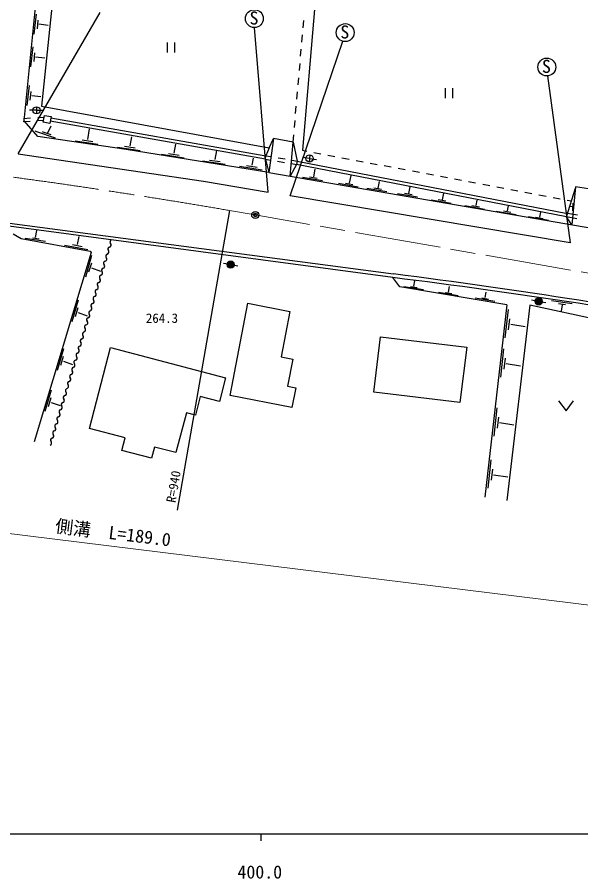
# Model space of a CAD drawing. Units: millimetres, scale not verified. Extents: x 40000 to 680000, y 20000 to 380000.
# Drawn here: x 433962 to 512680, y 198715 to 319063 of the extents above; entities that cross this region are included whole.
import ezdxf
from ezdxf.enums import TextEntityAlignment as Align

# ---------------------------------------------------------------- set-up
doc = ezdxf.new("R2010")
doc.units = ezdxf.units.MM
doc.header["$LTSCALE"] = 1000
doc.header["$PDMODE"] = 32
doc.header["$PDSIZE"] = 500
doc.linetypes.add('CHAIN', pattern=[18.5, 12, -1.5, 3.5, -1.5])
for name, color, linetype, lineweight in [('M-BGD', 7, 'Continuous', 25), ('M-BMK', 2, 'CHAIN', 13), ('M-BMK-SRVR', 3, 'Continuous', 25), ('M-STR-HTXT', 7, 'Continuous', 13), ('M-TTL-BAND', 7, 'Continuous', 25)]:
    doc.layers.add(name, color=color, linetype=linetype, lineweight=lineweight)
doc.styles.add('ＭＳ ゴシック', font='')
doc.styles.get('ＭＳ ゴシック').set_extended_font_data('MS Gothic')

msp = doc.modelspace()

# ---------------------------------------------------------------- linework, layer by layer
at = {"layer": 'M-BGD'}
for p, q in [((434918, 304585), (436977, 325002)), ((439271, 324931), (437352, 306645)), ((475534, 320680), (473809, 300476)), ((434097, 300001), (445555, 319734)), ((436342, 316691), (436662, 319508)), ((436857, 318673), (436740, 317456)), ((436989, 318119), (438269, 317963)), ((473899, 317593), (473986, 318589)), ((469010, 294640), (467102, 317613)), ((473724, 315600), (473811, 316596)), ((454926, 315518), (454926, 314118)), ((455976, 314118), (455976, 315518)), ((472089, 294098), (479450, 315708)), ((435881, 312117), (436200, 314933)), ((473550, 313608), (473637, 314604)), ((436396, 314098), (436278, 312881)), ((436528, 313544), (437808, 313388)), ((473375, 311615), (473462, 312612)), ((473201, 309623), (473288, 310619)), ((508019, 310861), (511200, 287526)), ((435337, 306724), (435657, 309541)), ((435852, 308706), (435735, 307489)), ((435984, 308152), (437264, 307996)), ((473026, 307631), (473113, 308627)), ((493743, 309169), (493743, 307769)), ((494793, 307769), (494793, 309169)), ((436656, 306058), (435656, 306058)), ((436656, 306558), (436656, 305558)), ((436656, 306058), (437656, 306058)), ((437352, 306645), (469147, 300834)), ((472852, 305638), (472939, 306635)), ((434769, 304498), (435767, 304558)), ((434824, 304929), (435822, 304989)), ((436837, 302397), (434918, 304585)), ((436766, 304619), (437624, 304671)), ((436820, 305050), (437706, 305103)), ((437574, 304409), (437754, 305355)), ((437754, 305355), (438679, 305179)), ((438679, 305179), (438500, 304233)), ((468644, 299225), (438563, 304564)), ((438649, 305017), (468709, 299711)), ((472677, 303646), (472764, 304642)), ((438500, 304233), (437574, 304409)), ((438258, 302928), (438679, 303906)), ((443835, 301976), (444046, 303474)), ((436464, 303224), (436516, 303162)), ((436516, 303162), (439241, 302221)), ((449157, 300565), (436837, 302397)), ((437426, 303110), (437520, 303048)), ((437520, 303048), (438653, 302663)), ((449731, 301096), (449975, 302357)), ((469748, 302114), (469112, 297376)), ((469147, 300834), (469748, 302114)), ((472498, 301597), (469748, 302114)), ((472498, 301597), (472590, 302650)), ((442056, 301804), (445239, 301328)), ((443055, 301921), (444537, 301703)), ((447953, 300924), (451136, 300448)), ((448951, 301041), (450433, 300823)), ((455879, 300086), (456122, 301347)), ((472068, 296846), (472498, 301597)), ((472498, 301597), (473055, 298977)), ((434097, 300001), (459970, 296184)), ((469112, 297376), (449157, 300565)), ((454100, 299914), (457283, 299438)), ((455099, 300031), (456581, 299813)), ((461612, 299169), (461856, 300430)), ((468644, 299225), (468709, 299711)), ((469147, 300834), (468709, 299711)), ((468709, 299711), (469403, 299594)), ((473809, 300476), (474413, 300362)), ((474853, 299832), (474724, 298840)), ((475395, 300178), (476378, 299993)), ((477361, 299808), (478344, 299623)), ((459834, 298998), (463017, 298522)), ((460832, 299115), (462315, 298896)), ((466784, 298414), (466971, 299386)), ((468644, 299225), (469112, 297376)), ((468644, 299225), (469337, 299108)), ((470323, 298942), (471309, 298775)), ((470389, 299427), (471375, 299261)), ((472989, 298492), (472068, 296846)), ((472296, 298609), (472989, 298492)), ((472361, 299095), (473055, 298977)), ((473055, 298977), (472989, 298492)), ((510685, 291180), (472989, 298492)), ((473055, 298977), (510832, 291653)), ((474788, 299336), (473797, 299465)), ((474788, 299336), (475780, 299207)), ((479326, 299438), (480309, 299253)), ((481292, 299068), (482275, 298883)), ((483257, 298698), (484240, 298513)), ((465005, 298242), (468188, 297766)), ((466004, 298359), (467486, 298141)), ((469112, 297376), (472068, 296846)), ((475380, 296745), (475583, 297827)), ((485223, 298328), (486206, 298143)), ((487188, 297958), (488171, 297773)), ((489154, 297589), (490137, 297404)), ((459970, 296184), (469010, 294640)), ((472068, 296846), (514494, 289537)), ((473809, 296734), (476586, 296256)), ((474797, 296760), (475848, 296573)), ((480392, 295881), (480595, 296963)), ((484360, 295198), (484553, 296100)), ((491119, 297219), (492102, 297034)), ((493085, 296849), (494068, 296664)), ((495050, 296479), (496033, 296294)), ((497016, 296109), (497999, 295924)), ((478821, 295871), (481598, 295392)), ((479809, 295897), (480860, 295710)), ((482789, 295187), (485567, 294709)), ((483778, 295213), (484828, 295026)), ((488657, 294457), (488850, 295360)), ((498981, 295739), (499964, 295554)), ((500947, 295369), (501930, 295184)), ((502912, 295000), (503895, 294815)), ((510685, 291180), (511928, 295174)), ((511949, 295382), (511425, 290066)), ((514986, 294891), (511949, 295382)), ((511200, 287526), (472089, 294098)), ((487087, 294447), (489864, 293969)), ((488075, 294473), (489125, 294286)), ((493349, 293570), (493541, 294472)), ((504878, 294630), (505861, 294445)), ((506843, 294260), (507826, 294075)), ((508809, 293890), (509792, 293705)), ((491778, 293559), (494555, 293081)), ((492766, 293585), (493817, 293398)), ((496476, 292750), (499253, 292272)), ((497464, 292776), (498514, 292589)), ((498046, 292761), (498206, 293509)), ((502455, 292001), (502586, 292695)), ((510774, 293520), (511378, 293407)), ((511482, 292564), (511249, 292604)), ((511592, 293070), (511503, 292009)), ((463598, 292068), (456291, 250225)), ((500884, 291991), (503661, 291512)), ((501872, 292017), (502923, 291829)), ((506952, 291131), (507084, 291824)), ((512236, 291391), (510832, 291653)), ((432875, 290283), (486544, 283213)), ((505392, 291214), (508169, 290736)), ((506370, 291147), (507421, 290959)), ((511425, 290066), (510685, 291180)), ((512141, 290920), (510685, 291180)), ((486425, 282696), (432789, 289870)), ((436525, 288297), (436704, 289249)), ((433397, 288828), (434520, 288138)), ((434520, 288138), (444160, 286371)), ((435058, 288211), (437906, 287766)), ((436072, 288250), (437048, 288117)), ((442373, 287318), (442591, 288441)), ((440578, 287229), (443808, 286631)), ((441686, 287318), (443028, 287058)), ((444277, 286183), (436330, 259736)), ((444344, 285765), (443481, 282759)), ((444160, 286371), (444277, 286183)), ((444323, 284694), (443933, 283435)), ((444328, 284039), (445597, 283586)), ((463778, 284506), (462794, 284684)), ((463778, 284506), (464762, 284328)), ((487410, 281398), (486425, 282696)), ((489373, 281492), (489498, 282241)), ((502336, 278898), (487410, 281398)), ((487964, 281449), (490695, 281012)), ((488905, 281443), (489838, 281294)), ((492818, 280636), (495548, 280199)), ((493758, 280630), (494691, 280481)), ((494226, 280679), (494351, 281428)), ((499333, 279891), (499458, 280640)), ((442471, 279532), (441608, 276526)), ((497924, 279849), (500655, 279412)), ((498865, 279843), (499798, 279694)), ((506798, 279370), (505814, 279548)), ((506798, 279370), (507782, 279192)), ((508589, 279481), (511491, 279059)), ((442450, 278460), (442060, 277202)), ((463701, 266204), (466194, 279102)), ((466194, 279102), (472038, 277972)), ((502336, 278898), (499269, 252018)), ((502526, 278226), (502093, 274295)), ((505574, 278834), (502342, 251576)), ((520813, 275533), (505574, 278834)), ((509587, 279091), (510555, 278950)), ((510071, 278872), (509954, 278022)), ((442455, 277805), (443724, 277353)), ((472038, 277972), (470812, 271629)), ((502737, 276939), (502561, 275395)), ((502901, 276167), (504902, 275874)), ((483754, 266711), (484687, 274434)), ((484687, 274434), (496743, 272978)), ((440418, 272724), (439555, 269718)), ((444037, 261622), (446993, 272907)), ((446993, 272907), (463060, 268699)), ((496743, 272978), (495810, 265254)), ((501899, 272732), (501466, 268800)), ((440398, 271653), (440008, 270394)), ((440403, 270997), (441672, 270545)), ((470812, 271629), (472457, 271311)), ((472457, 271311), (471723, 267513)), ((502110, 271445), (501935, 269900)), ((502274, 270673), (504275, 270380)), ((463060, 268699), (462193, 265386)), ((471723, 267513), (472857, 267294)), ((472857, 267294), (472324, 264537)), ((438695, 266987), (437831, 263981)), ((459530, 266084), (458849, 263483)), ((462193, 265386), (459530, 266084)), ((472324, 264537), (463701, 266204)), ((495810, 265254), (483754, 266711)), ((438674, 265916), (438284, 264657)), ((438679, 265260), (439948, 264808)), ((509584, 265473), (510634, 264073)), ((510634, 264073), (511684, 265473)), ((457585, 263814), (456125, 258238)), ((458849, 263483), (457585, 263814)), ((500959, 264489), (500526, 260557)), ((501170, 263202), (500994, 261657)), ((501334, 262430), (503335, 262137)), ((449054, 260307), (444037, 261622)), ((448588, 258527), (449054, 260307)), ((453119, 259025), (452706, 257448)), ((456125, 258238), (453119, 259025)), ((452706, 257448), (448588, 258527)), ((500130, 257218), (499697, 253287)), ((500340, 255931), (500165, 254387)), ((500504, 255159), (502505, 254866))]:
    msp.add_line(p, q, dxfattribs=at)
for centre, radius in [((467085, 318863), 1250), ((479776, 316915), 1250), ((507934, 312108), 1250), ((436656, 306058), 500), ((474788, 299336), 500), ((463778, 284506), 500), ((463778, 284506), 400), ((463778, 284506), 300), ((463778, 284506), 200), ((463778, 284506), 100), ((463778, 284506), 20), ((506798, 279370), 500), ((506798, 279370), 400), ((506798, 279370), 300), ((506798, 279370), 200), ((506798, 279370), 100), ((506798, 279370), 20)]:
    msp.add_circle(centre, radius, dxfattribs=at)
for centre, radius, start, end in [((447207, 287661), 297, 102.92888, 223.66406), ((446481, 286264), 297, 282.92888, 43.66406), ((446910, 286673), 297, 102.92888, 223.66406), ((446778, 287252), 297, 282.92888, 43.66406), ((446185, 285275), 297, 282.92888, 43.66406), ((446614, 285685), 297, 102.92888, 223.66406), ((445888, 284287), 297, 282.92888, 43.66406), ((446317, 284697), 297, 102.92888, 223.66406), ((445724, 282721), 297, 102.92888, 223.66406), ((445592, 283299), 297, 282.92888, 43.66406), ((446021, 283709), 297, 102.92888, 223.66406), ((353892, -739814), 1031591, 79.70968, 82.61191), ((445428, 281733), 297, 102.92888, 223.66406), ((445295, 282311), 297, 282.92888, 43.66406), ((373948, -623948), 913594, 79.64828, 82.92809), ((444702, 280335), 297, 282.92888, 43.66406), ((445131, 280745), 297, 102.92888, 223.66406), ((444999, 281323), 297, 282.92888, 43.66406), ((444406, 279347), 297, 282.92888, 43.66406), ((444835, 279757), 297, 102.92888, 223.66406), ((444242, 277781), 297, 102.92888, 223.66406), ((444109, 278359), 297, 282.92888, 43.66406), ((444538, 278769), 297, 102.92888, 223.66406), ((443945, 276793), 297, 102.92888, 223.66406), ((443813, 277371), 297, 282.92888, 43.66406), ((443220, 275395), 297, 282.92888, 43.66406), ((443649, 275805), 297, 102.92888, 223.66406), ((443516, 276383), 297, 282.92888, 43.66406), ((442923, 274407), 297, 282.92888, 43.66406), ((443352, 274817), 297, 102.92888, 223.66406), ((442627, 273419), 297, 282.92888, 43.66406), ((443056, 273829), 297, 102.92888, 223.66406), ((442463, 271853), 297, 102.92888, 223.66406), ((442330, 272431), 297, 282.92888, 43.66406), ((442759, 272841), 297, 102.92888, 223.66406), ((442166, 270864), 297, 102.92888, 223.66406), ((442034, 271443), 297, 282.92888, 43.66406), ((441441, 269467), 297, 282.92888, 43.66406), ((441870, 269876), 297, 102.92888, 223.66406), ((441737, 270455), 297, 282.92888, 43.66406), ((441144, 268479), 297, 282.92888, 43.66406), ((441573, 268888), 297, 102.92888, 223.66406), ((440980, 266912), 297, 102.92888, 223.66406), ((440848, 267491), 297, 282.92888, 43.66406), ((441277, 267900), 297, 102.92888, 223.66406), ((440684, 265924), 297, 102.92888, 223.66406), ((440551, 266503), 297, 282.92888, 43.66406), ((440388, 264936), 297, 102.92888, 223.66406), ((440255, 265515), 297, 282.92888, 43.66406), ((439662, 263538), 297, 282.92888, 43.66406), ((440091, 263948), 297, 102.92888, 223.66406), ((439958, 264527), 297, 282.92888, 43.66406), ((439365, 262550), 297, 282.92888, 43.66406), ((439795, 262960), 297, 102.92888, 223.66406), ((439202, 260984), 297, 102.92888, 223.66406), ((439069, 261562), 297, 282.92888, 43.66406), ((439498, 261972), 297, 102.92888, 223.66406), ((438905, 259996), 297, 102.92888, 223.66406), ((438772, 260574), 297, 282.92888, 43.66406), ((438476, 259586), 297, 282.92888, 43.66406)]:
    msp.add_arc(centre, radius, start, end, dxfattribs=at)
for p in [(463778, 284506), (506798, 279370)]:
    msp.add_point(p, dxfattribs=at)
at = {"layer": 'M-BMK'}
for p, q in [((467214, 291437), (463598, 292068)), ((565921, 274201), (467214, 291437))]:
    msp.add_line(p, q, dxfattribs=at)
msp.add_arc((319045, -545223), 849677, 80.20484, 86.70375, dxfattribs=at)
at = {"layer": 'M-BMK-SRVR'}
msp.add_circle((467214, 291437), 500, dxfattribs=at)
msp.add_point((467214, 291437), dxfattribs=at)
at = {"layer": 'M-STR-HTXT'}
msp.add_line((356249, 256409), (547710, 232775), dxfattribs=at)
at = {"layer": 'M-TTL-BAND'}
for p, q in [((40000, 205000), (579000, 205000)), ((468000, 205000), (468000, 204000))]:
    msp.add_line(p, q, dxfattribs=at)

# ---------------------------------------------------------------- texts
at = {"layer": 'M-BGD', "style": 'ＭＳ ゴシック'}
for s, height, p in [('S', 1833, (466407, 317489)), ('S', 1833, (479098, 315541)), ('S', 1833, (507255, 310735)), ('264.3', 1320, (451934, 275974))]:
    msp.add_text(s, height=height, dxfattribs=at).set_placement(p, align=Align.BOTTOM_LEFT)
msp.add_text('R=940', height=1320, rotation=80.095, dxfattribs=at).set_placement((456445, 251104), align=Align.BOTTOM_LEFT)
at = {"layer": 'M-STR-HTXT', "style": 'ＭＳ ゴシック'}
msp.add_text('側溝\u3000L=189.0', height=1833, rotation=352.963, dxfattribs=at).set_placement((439121, 246575), align=Align.BOTTOM_LEFT)
at = {"layer": 'M-TTL-BAND', "style": 'ＭＳ ゴシック'}
msp.add_text('400.0', height=1833, dxfattribs=at).set_placement((467844, 198195), align=Align.BOTTOM_CENTER)

doc.saveas('drawing.dxf')
